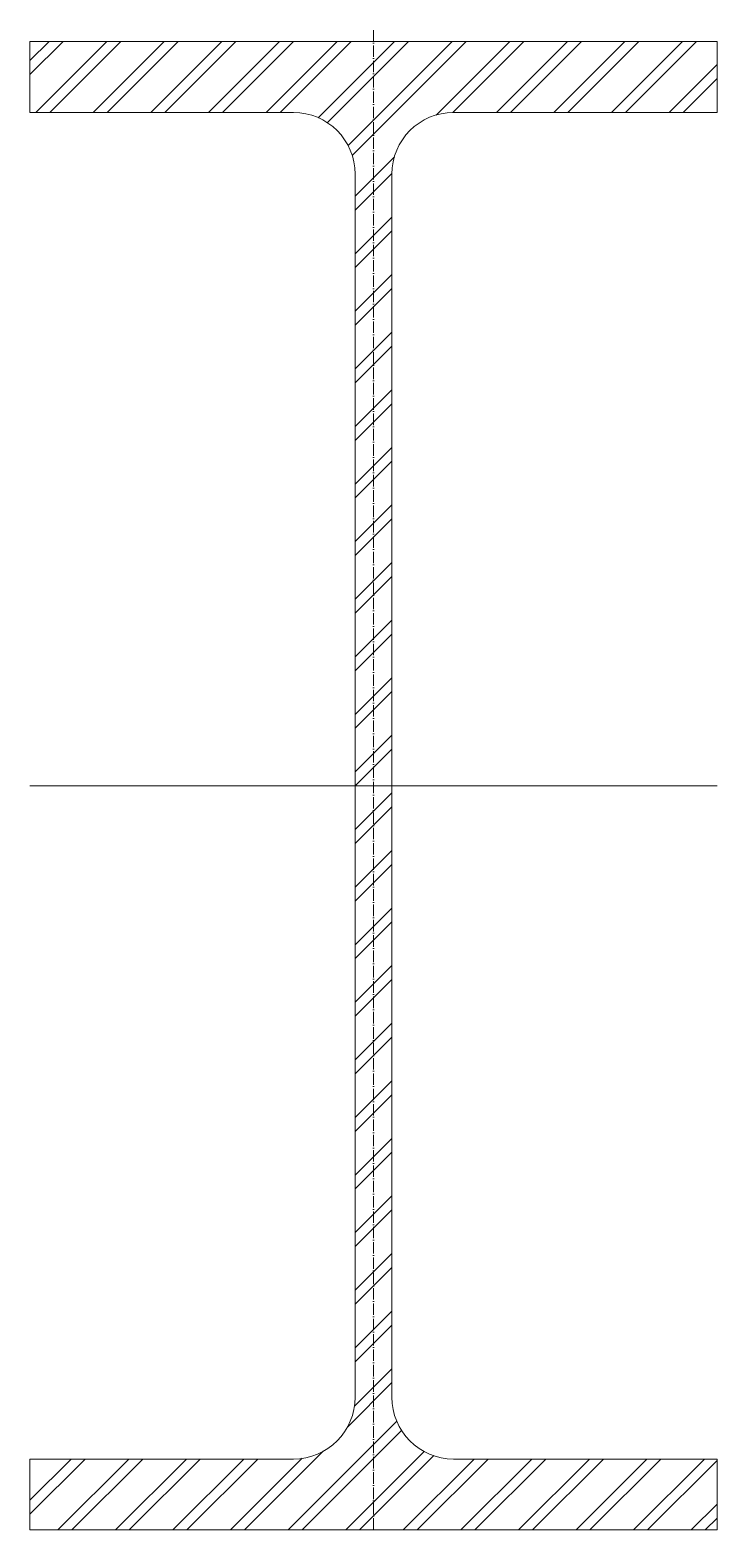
# Model space of a CAD drawing. Header units: metres. Extents: x -150 to 150, y -325 to 330.
import ezdxf

# ---------------------------------------------------------------- set-up
doc = ezdxf.new("R2010")
doc.units = ezdxf.units.M
doc.linetypes.add('MV_hartlijn_staal', pattern=[6.6, 5, -0.8, 0, -0.8])
doc.layers.add('A-DETL-GENF', color=92, linetype='Continuous', lineweight=18)

# ---------------------------------------------------------------- blocks, each defined once
blk = doc.blocks.new('28 Staalprofielen- IPE_HEA_HEB 2d - HEB650-3530634-00_0 Basismaterialen')
at = {"layer": 'A-DETL-GENF', "lineweight": 13}
h = blk.add_hatch(dxfattribs=at)
h.set_pattern_fill('FP_254', color=256, style=0, pattern_type=2)
h.set_pattern_definition([(45, (3190.222, 362.898), (-12.57236, 12.57236), []), (45, (3190.222, 381.948), (-12.57236, 12.57236), [])])
h.paths.add_polyline_path([(16.18, -325), (150, -325), (150, -294), (35, -294), (31.45, -293.76), (28.01, -293.08), (24.67, -291.94), (21.5, -290.38), (18.57, -288.42), (15.91, -286.09), (13.58, -283.43), (11.62, -280.5), (10.06, -277.33), (8.92, -273.99), (8.24, -270.55), (8, -267), (8, 267), (8.24, 270.55), (8.92, 273.99), (10.06, 277.33), (11.62, 280.5), (13.58, 283.43), (16.18, 286.33), (18.57, 288.42), (21.5, 290.38), (24.67, 291.94), (28.01, 293.08), (31.45, 293.76), (35, 294), (150, 294), (150, 325), (-150, 325), (-150, 294), (-35, 294), (-31.45, 293.76), (-28.01, 293.08), (-24.67, 291.94), (-21.5, 290.38), (-18.57, 288.42), (-15.91, 286.09), (-13.58, 283.43), (-11.62, 280.5), (-10.06, 277.33), (-8.92, 273.99), (-8.24, 270.55), (-8, 267), (-8, -267), (-8.24, -270.55), (-8.92, -273.99), (-10.06, -277.33), (-11.62, -280.5), (-13.58, -283.43), (-15.91, -286.09), (-18.57, -288.42), (-21.5, -290.38), (-24.67, -291.94), (-28.01, -293.08), (-31.45, -293.76), (-35, -294), (-150, -294), (-150, -325)])
at = {"layer": 'A-DETL-GENF', "linetype": 'MV_hartlijn_staal', "lineweight": 13}
blk.add_line((0, 330), (0, -325), dxfattribs=at)
at = {"layer": 'A-DETL-GENF'}
for p, q in [((150, 325), (-150, 325)), ((-150, 325), (-150, 294)), ((150, 325), (-150, 325)), ((-150, 325), (-150, 294)), ((150, 294), (150, 325)), ((150, 325), (150, 294)), ((-150, 294), (-35, 294)), ((-150, 294), (-35, 294)), ((35, 294), (150, 294)), ((150, 294), (35, 294)), ((-8, 267), (-8, -267)), ((-8, 267), (-8, -267)), ((8, -267), (8, 267)), ((8, 267), (8, -267)), ((-150, 0), (150, 0)), ((-35, -294), (-150, -294)), ((-150, -294), (-150, -325)), ((-150, -325), (-150, -294)), ((-150, -294), (-35, -294)), ((150, -294), (35, -294)), ((150, -294), (35, -294)), ((150, -325), (150, -294)), ((150, -325), (150, -294)), ((-150, -325), (150, -325)), ((150, -325), (-150, -325))]:
    blk.add_line(p, q, dxfattribs=at)
for centre, start, end in [((-35, 267), 0, 90), ((-35, 267), 360, 90), ((35, 267), 90, 180), ((35, 267), 90, 180), ((-35, -267), 270, 0), ((-35, -267), 270, 0), ((35, -267), 180, 270), ((35, -267), 180, 270)]:
    blk.add_arc(centre, 27, start, end, dxfattribs=at)

msp = doc.modelspace()

# ---------------------------------------------------------------- block references
msp.add_blockref('28 Staalprofielen- IPE_HEA_HEB 2d - HEB650-3530634-00_0 Basismaterialen', (0, 0))

doc.saveas('drawing.dxf')
